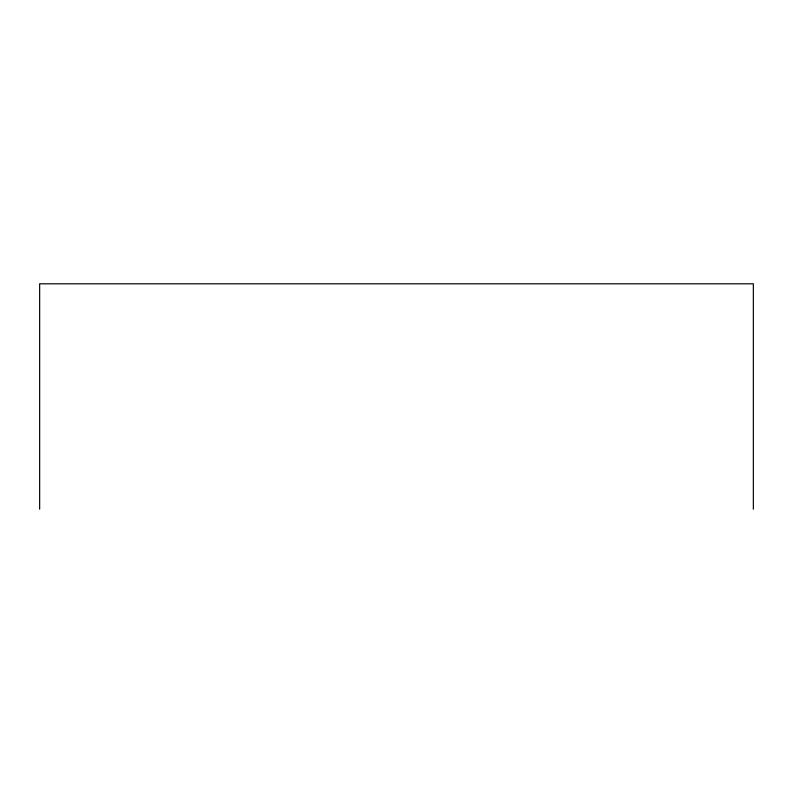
<?xml version="1.0" encoding="UTF-8"?>
<svg xmlns="http://www.w3.org/2000/svg" width="793" height="793" viewBox="0 0 793 793"><rect width="100%" height="100%" fill="white"/><g stroke="black" fill="none" stroke-linecap="round" stroke-linejoin="round"><path stroke-width="1.19" d="M753.35 509.195L753.35 283.805L39.65 283.805L39.65 509.195"/></g></svg>
